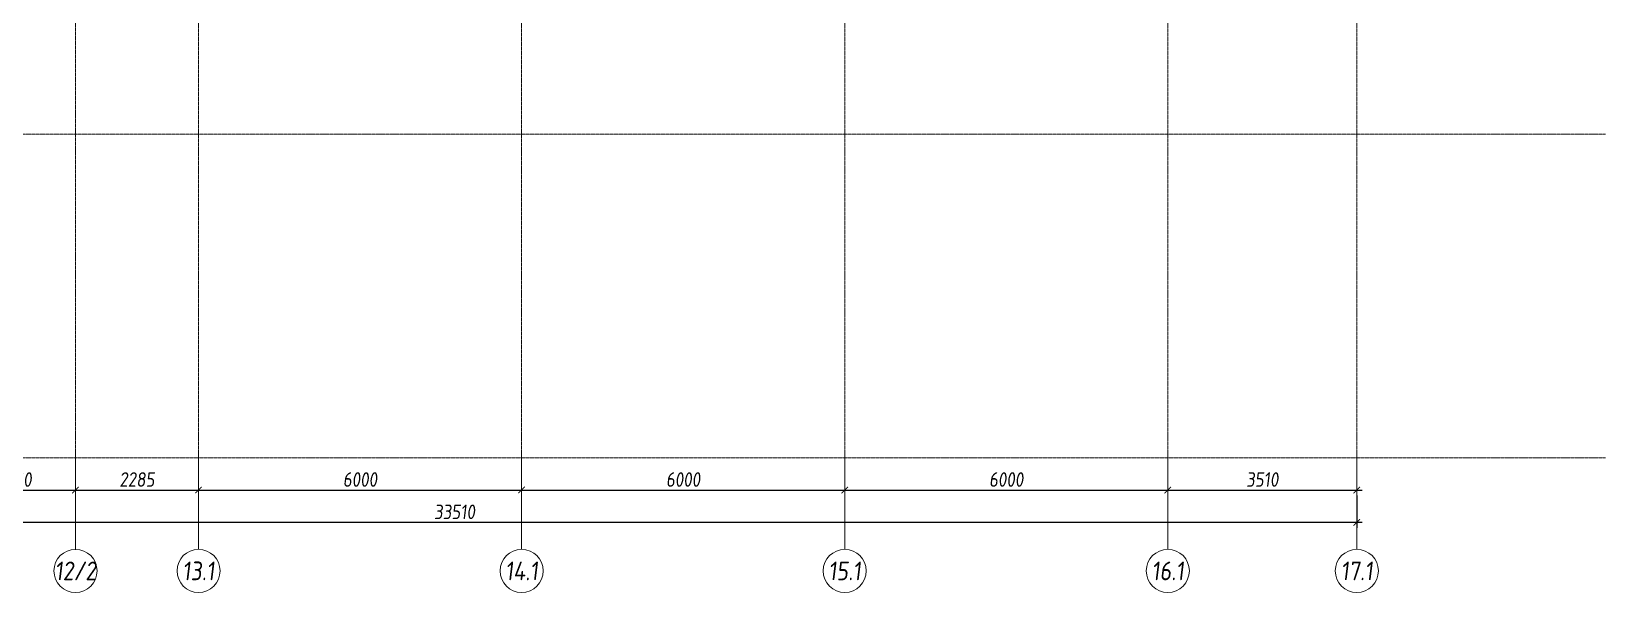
# Model space of a CAD drawing. Header units: millimetres. Extents: x -233751 to 529254, y -907864 to 285890.
# Drawn here: x 500023 to 529254, y -95899 to -85495 of the extents above; entities that cross this region are included whole.
import ezdxf
from ezdxf.enums import TextEntityAlignment as Align

# ---------------------------------------------------------------- set-up
doc = ezdxf.new("R2010")
doc.units = ezdxf.units.MM
doc.linetypes.add('осевая', pattern=[2, 1.25, -0.25, 0.25, -0.25])
doc.layers.get('0').update_dxf_attribs({"lineweight": 30})
doc.layers.get('Defpoints').update_dxf_attribs({"lineweight": 0})
doc.layers.add('КР_Оси', color=7, linetype='Continuous', lineweight=5)
doc.styles.add('ISOCPEUR', font='isocpeur.ttf', dxfattribs={"width": 0.85, "oblique": 7})
doc.dimstyles.new('R_100', dxfattribs={"dimtxt": 270, "dimasz": 120, "dimexe": 100, "dimexo": 100, "dimgap": 60, "dimtad": 1, "dimdec": 0, "dimrnd": 5, "dimzin": 0, "dimdsep": 46, "dimtxsty": 'ISOCPEUR', "dimblk": 'ARCHTICK', "dimcen": 0, "dimdle": 100, "dimclrd": 256, "dimclre": 256, "dimclrt": 256, "dimadec": 0, "dimazin": 0, "dimtfac": 2, "dimtdec": 0, "dimtmove": 0, "dimatfit": 3, "dimfxl": 1, "dimtvp": 3, "dimtfill": 1, "dimtolj": 1, "dimtzin": 0, "dimarcsym": 0})

# ---------------------------------------------------------------- blocks, each defined once
blk = doc.blocks.new('*U1977')
at = {"color": 0, "linetype": 'ByBlock', "lineweight": -2, "ltscale": 10}
blk.add_line((0, 0), (-71487, 0), dxfattribs=at)
blk = doc.blocks.new('*U1978')
at = {"color": 0, "linetype": 'ByBlock', "lineweight": -2, "ltscale": 10}
blk.add_line((0, 0), (-71487, 0), dxfattribs=at)
blk = doc.blocks.new('*U1997')
at = {"color": 0, "linetype": 'ByBlock', "lineweight": -2, "ltscale": 10}
blk.add_line((0, 0), (0, -27761.01608), dxfattribs=at)
at = {"color": 0, "linetype": 'Continuous', "lineweight": -2}
for p, q in [((0, -27761.01608), (0, -28961.01608)), ((0, -28961.01608), (0, -29461.01608))]:
    blk.add_line(p, q, dxfattribs=at)
blk.add_circle((0, -29861.01608), 400, dxfattribs=at)
at = {"color": 0, "linetype": 'Continuous', "lineweight": -2, "style": 'ISOCPEUR', "oblique": 7, "width": 0.856383}
blk.add_text('12/2', height=347.391153, dxfattribs=at).set_placement((0, -29861.01608), align=Align.MIDDLE_CENTER)
blk = doc.blocks.new('*U1998')
at = {"color": 0, "linetype": 'ByBlock', "lineweight": -2, "ltscale": 10}
blk.add_line((0, 0), (0, -27762), dxfattribs=at)
at = {"color": 0, "linetype": 'Continuous', "lineweight": -2}
for p, q in [((0, -27762), (0, -28962)), ((0, -28962), (0, -29462))]:
    blk.add_line(p, q, dxfattribs=at)
blk.add_circle((0, -29862), 400, dxfattribs=at)
at = {"color": 0, "linetype": 'Continuous', "lineweight": -2, "style": 'ISOCPEUR', "oblique": 7, "width": 0.856383}
blk.add_text('13.1', height=347.4, dxfattribs=at).set_placement((0, -29862), align=Align.MIDDLE_CENTER)
blk = doc.blocks.new('*U1999')
at = {"color": 0, "linetype": 'ByBlock', "lineweight": -2, "ltscale": 10}
blk.add_line((0, 0), (0, -27762), dxfattribs=at)
at = {"color": 0, "linetype": 'Continuous', "lineweight": -2}
for p, q in [((0, -27762), (0, -28962)), ((0, -28962), (0, -29462))]:
    blk.add_line(p, q, dxfattribs=at)
blk.add_circle((0, -29862), 400, dxfattribs=at)
at = {"color": 0, "linetype": 'Continuous', "lineweight": -2, "style": 'ISOCPEUR', "oblique": 7, "width": 0.856383}
blk.add_text('14.1', height=347.4, dxfattribs=at).set_placement((0, -29862), align=Align.MIDDLE_CENTER)
blk = doc.blocks.new('*U2000')
at = {"color": 0, "linetype": 'ByBlock', "lineweight": -2, "ltscale": 10}
blk.add_line((0, 0), (0, -27762), dxfattribs=at)
at = {"color": 0, "linetype": 'Continuous', "lineweight": -2}
for p, q in [((0, -27762), (0, -28962)), ((0, -28962), (0, -29462))]:
    blk.add_line(p, q, dxfattribs=at)
blk.add_circle((0, -29862), 400, dxfattribs=at)
at = {"color": 0, "linetype": 'Continuous', "lineweight": -2, "style": 'ISOCPEUR', "oblique": 7, "width": 0.856383}
blk.add_text('15.1', height=347.4, dxfattribs=at).set_placement((0, -29862), align=Align.MIDDLE_CENTER)
blk = doc.blocks.new('*U2001')
at = {"color": 0, "linetype": 'ByBlock', "lineweight": -2, "ltscale": 10}
blk.add_line((0, 0), (0, -27762), dxfattribs=at)
at = {"color": 0, "linetype": 'Continuous', "lineweight": -2}
for p, q in [((0, -27762), (0, -28962)), ((0, -28962), (0, -29462))]:
    blk.add_line(p, q, dxfattribs=at)
blk.add_circle((0, -29862), 400, dxfattribs=at)
at = {"color": 0, "linetype": 'Continuous', "lineweight": -2, "style": 'ISOCPEUR', "oblique": 7, "width": 0.856383}
blk.add_text('16.1', height=347.4, dxfattribs=at).set_placement((0, -29862), align=Align.MIDDLE_CENTER)
blk = doc.blocks.new('*U2002')
at = {"color": 0, "linetype": 'ByBlock', "lineweight": -2, "ltscale": 10}
blk.add_line((0, 0), (0, -27762), dxfattribs=at)
at = {"color": 0, "linetype": 'Continuous', "lineweight": -2}
for p, q in [((0, -27762), (0, -28962)), ((0, -28962), (0, -29462))]:
    blk.add_line(p, q, dxfattribs=at)
blk.add_circle((0, -29862), 400, dxfattribs=at)
at = {"color": 0, "linetype": 'Continuous', "lineweight": -2, "style": 'ISOCPEUR', "oblique": 7, "width": 0.856383}
blk.add_text('17.1', height=347.4, dxfattribs=at).set_placement((0, -29862), align=Align.MIDDLE_CENTER)
blk = doc.blocks.new('_ArchTick')
at = {"color": 0, "linetype": 'ByBlock', "const_width": 0.15}
blk.add_lwpolyline([(-0.5, -0.5), (0.5, 0.5)], dxfattribs=at)
blk = doc.blocks.new('*D488')
at = {"layer": 'Defpoints', "color": 0, "transparency": 16777216}
for p in [(498630, -93999), (500840, -93999), (500840, -93999)]:
    blk.add_point(p, dxfattribs=at)
at = {"layer": 'КР_Оси', "lineweight": -2, "transparency": 16777216}
blk.add_line((498530, -93999), (500940, -93999), dxfattribs=at)
at = {"layer": 'КР_Оси', "lineweight": -2, "transparency": 16777216, "xscale": 120, "yscale": 120, "zscale": 120, "rotation": 180}
blk.add_blockref('_ArchTick', (498630, -93999), dxfattribs=at)
at = {"layer": 'КР_Оси', "lineweight": -2, "transparency": 16777216, "xscale": 120, "yscale": 120, "zscale": 120}
blk.add_blockref('_ArchTick', (500840, -93999), dxfattribs=at)
at = {"layer": 'КР_Оси', "transparency": 16777216, "insert": (499735, -93804), "char_height": 270, "attachment_point": 5, "style": 'ISOCPEUR', "bg_fill": 3, "box_fill_scale": 1.1, "bg_fill_color": 256, "bg_fill_true_color": 13158600, "bg_fill_transparency": 0}
blk.add_mtext('\\A1;2210', dxfattribs=at)
blk = doc.blocks.new('*D489')
at = {"layer": 'Defpoints', "color": 0, "transparency": 16777216}
for p in [(500840, -93999), (503125, -93999), (503125, -93999)]:
    blk.add_point(p, dxfattribs=at)
at = {"layer": 'КР_Оси', "lineweight": -2, "transparency": 16777216}
blk.add_line((500740, -93999), (503225, -93999), dxfattribs=at)
at = {"layer": 'КР_Оси', "lineweight": -2, "transparency": 16777216, "xscale": 120, "yscale": 120, "zscale": 120, "rotation": 180}
blk.add_blockref('_ArchTick', (500840, -93999), dxfattribs=at)
at = {"layer": 'КР_Оси', "lineweight": -2, "transparency": 16777216, "xscale": 120, "yscale": 120, "zscale": 120}
blk.add_blockref('_ArchTick', (503125, -93999), dxfattribs=at)
at = {"layer": 'КР_Оси', "transparency": 16777216, "insert": (501983, -93804), "char_height": 270, "attachment_point": 5, "style": 'ISOCPEUR', "bg_fill": 3, "box_fill_scale": 1.1, "bg_fill_color": 256, "bg_fill_true_color": 13158600, "bg_fill_transparency": 0}
blk.add_mtext('\\A1;2285', dxfattribs=at)
blk = doc.blocks.new('*D490')
at = {"layer": 'Defpoints', "color": 0, "transparency": 16777216}
for p in [(503125, -93999), (509125, -93999), (509125, -93999)]:
    blk.add_point(p, dxfattribs=at)
at = {"layer": 'КР_Оси', "lineweight": -2, "transparency": 16777216}
blk.add_line((503025, -93999), (509225, -93999), dxfattribs=at)
at = {"layer": 'КР_Оси', "lineweight": -2, "transparency": 16777216, "xscale": 120, "yscale": 120, "zscale": 120, "rotation": 180}
blk.add_blockref('_ArchTick', (503125, -93999), dxfattribs=at)
at = {"layer": 'КР_Оси', "lineweight": -2, "transparency": 16777216, "xscale": 120, "yscale": 120, "zscale": 120}
blk.add_blockref('_ArchTick', (509125, -93999), dxfattribs=at)
at = {"layer": 'КР_Оси', "transparency": 16777216, "insert": (506125, -93804), "char_height": 270, "attachment_point": 5, "style": 'ISOCPEUR', "bg_fill": 3, "box_fill_scale": 1.1, "bg_fill_color": 256, "bg_fill_true_color": 13158600, "bg_fill_transparency": 0}
blk.add_mtext('\\A1;6000', dxfattribs=at)
blk = doc.blocks.new('*D491')
at = {"layer": 'Defpoints', "color": 0, "transparency": 16777216}
for p in [(509125, -93999), (515125, -93999), (515125, -93999)]:
    blk.add_point(p, dxfattribs=at)
at = {"layer": 'КР_Оси', "lineweight": -2, "transparency": 16777216}
blk.add_line((509025, -93999), (515225, -93999), dxfattribs=at)
at = {"layer": 'КР_Оси', "lineweight": -2, "transparency": 16777216, "xscale": 120, "yscale": 120, "zscale": 120, "rotation": 180}
blk.add_blockref('_ArchTick', (509125, -93999), dxfattribs=at)
at = {"layer": 'КР_Оси', "lineweight": -2, "transparency": 16777216, "xscale": 120, "yscale": 120, "zscale": 120}
blk.add_blockref('_ArchTick', (515125, -93999), dxfattribs=at)
at = {"layer": 'КР_Оси', "transparency": 16777216, "insert": (512125, -93804), "char_height": 270, "attachment_point": 5, "style": 'ISOCPEUR', "bg_fill": 3, "box_fill_scale": 1.1, "bg_fill_color": 256, "bg_fill_true_color": 13158600, "bg_fill_transparency": 0}
blk.add_mtext('\\A1;6000', dxfattribs=at)
blk = doc.blocks.new('*D492')
at = {"layer": 'Defpoints', "color": 0, "transparency": 16777216}
for p in [(515125, -93999), (521125, -93999), (521125, -93999)]:
    blk.add_point(p, dxfattribs=at)
at = {"layer": 'КР_Оси', "lineweight": -2, "transparency": 16777216}
blk.add_line((515025, -93999), (521225, -93999), dxfattribs=at)
at = {"layer": 'КР_Оси', "lineweight": -2, "transparency": 16777216, "xscale": 120, "yscale": 120, "zscale": 120, "rotation": 180}
blk.add_blockref('_ArchTick', (515125, -93999), dxfattribs=at)
at = {"layer": 'КР_Оси', "lineweight": -2, "transparency": 16777216, "xscale": 120, "yscale": 120, "zscale": 120}
blk.add_blockref('_ArchTick', (521125, -93999), dxfattribs=at)
at = {"layer": 'КР_Оси', "transparency": 16777216, "insert": (518125, -93804), "char_height": 270, "attachment_point": 5, "style": 'ISOCPEUR', "bg_fill": 3, "box_fill_scale": 1.1, "bg_fill_color": 256, "bg_fill_true_color": 13158600, "bg_fill_transparency": 0}
blk.add_mtext('\\A1;6000', dxfattribs=at)
blk = doc.blocks.new('*D493')
at = {"layer": 'Defpoints', "color": 0, "transparency": 16777216}
for p in [(521125, -93999), (524635, -93999), (524635, -93999)]:
    blk.add_point(p, dxfattribs=at)
at = {"layer": 'КР_Оси', "lineweight": -2, "transparency": 16777216}
blk.add_line((521025, -93999), (524735, -93999), dxfattribs=at)
at = {"layer": 'КР_Оси', "lineweight": -2, "transparency": 16777216, "xscale": 120, "yscale": 120, "zscale": 120, "rotation": 180}
blk.add_blockref('_ArchTick', (521125, -93999), dxfattribs=at)
at = {"layer": 'КР_Оси', "lineweight": -2, "transparency": 16777216, "xscale": 120, "yscale": 120, "zscale": 120}
blk.add_blockref('_ArchTick', (524635, -93999), dxfattribs=at)
at = {"layer": 'КР_Оси', "transparency": 16777216, "insert": (522880, -93804), "char_height": 270, "attachment_point": 5, "style": 'ISOCPEUR', "bg_fill": 3, "box_fill_scale": 1.1, "bg_fill_color": 256, "bg_fill_true_color": 13158600, "bg_fill_transparency": 0}
blk.add_mtext('\\A1;3510', dxfattribs=at)
blk = doc.blocks.new('*D494')
at = {"layer": 'Defpoints', "color": 0, "transparency": 16777216}
for p in [(491125, -93999), (524635, -93999), (491125, -94599)]:
    blk.add_point(p, dxfattribs=at)
at = {"layer": 'КР_Оси', "lineweight": -2, "transparency": 16777216}
for p, q in [((491125, -94099), (491125, -94699)), ((524635, -94099), (524635, -94699)), ((524735, -94599), (491025, -94599))]:
    blk.add_line(p, q, dxfattribs=at)
at = {"layer": 'КР_Оси', "lineweight": -2, "transparency": 16777216, "xscale": 120, "yscale": 120, "zscale": 120, "rotation": 180}
blk.add_blockref('_ArchTick', (491125, -94599), dxfattribs=at)
at = {"layer": 'КР_Оси', "lineweight": -2, "transparency": 16777216, "xscale": 120, "yscale": 120, "zscale": 120}
blk.add_blockref('_ArchTick', (524635, -94599), dxfattribs=at)
at = {"layer": 'КР_Оси', "transparency": 16777216, "insert": (507880, -94404), "char_height": 270, "attachment_point": 5, "style": 'ISOCPEUR', "bg_fill": 3, "box_fill_scale": 1.1, "bg_fill_color": 256, "bg_fill_true_color": 13158600, "bg_fill_transparency": 0}
blk.add_mtext('\\A1;33510', dxfattribs=at)

msp = doc.modelspace()

# ---------------------------------------------------------------- block references
at = {"layer": 'КР_Оси', "linetype": 'осевая'}
for name, p in [('*U1997', (500840.4, -65638.3)), ('*U1998', (503125.4, -65636.9)), ('*U1999', (509125.4, -65636.9)), ('*U2000', (515125.4, -65636.9)), ('*U2001', (521125.4, -65636.9)), ('*U2002', (524635.4, -65636.9)), ('*U1978', (529253.8, -87399.3)), ('*U1977', (529253.8, -93399.3))]:
    msp.add_blockref(name, p, dxfattribs=at)

# ---------------------------------------------------------------- next in the draw order: dimensions: what is measured, and where the dimension line sits
at = {"layer": 'КР_Оси'}
dim = msp.add_linear_dim(base=(500840.4, -93999.3), p1=(498630.4, -93999.3), p2=(500840.4, -93999.3), dimstyle='R_100', override={"dimpost": '\\X', "dimtmove": 1}, dxfattribs=at)
dim.commit()
dim.dimension.update_dxf_attribs({"geometry": '*D488', "text_midpoint": (499735.4, -93804.3)})

# ---------------------------------------------------------------- next in the draw order: dimensions: what is measured, and where the dimension line sits
dim = msp.add_linear_dim(base=(503125.4, -93999.3), p1=(500840.4, -93999.3), p2=(503125.4, -93999.3), dimstyle='R_100', override={"dimpost": '\\X', "dimtmove": 1}, dxfattribs=at)
dim.commit()
dim.dimension.update_dxf_attribs({"geometry": '*D489', "text_midpoint": (501982.9, -93804.3)})

# ---------------------------------------------------------------- next in the draw order: dimensions: what is measured, and where the dimension line sits
dim = msp.add_linear_dim(base=(509125.4, -93999.3), p1=(503125.4, -93999.3), p2=(509125.4, -93999.3), dimstyle='R_100', override={"dimpost": '\\X', "dimtmove": 1}, dxfattribs=at)
dim.commit()
dim.dimension.update_dxf_attribs({"geometry": '*D490', "text_midpoint": (506125.4, -93804.3)})

# ---------------------------------------------------------------- next in the draw order: dimensions: what is measured, and where the dimension line sits
dim = msp.add_linear_dim(base=(515125.4, -93999.3), p1=(509125.4, -93999.3), p2=(515125.4, -93999.3), dimstyle='R_100', override={"dimpost": '\\X', "dimtmove": 1}, dxfattribs=at)
dim.commit()
dim.dimension.update_dxf_attribs({"geometry": '*D491', "text_midpoint": (512125.4, -93804.3)})

# ---------------------------------------------------------------- next in the draw order: dimensions: what is measured, and where the dimension line sits
dim = msp.add_linear_dim(base=(521125.4, -93999.3), p1=(515125.4, -93999.3), p2=(521125.4, -93999.3), dimstyle='R_100', override={"dimpost": '\\X', "dimtmove": 1}, dxfattribs=at)
dim.commit()
dim.dimension.update_dxf_attribs({"geometry": '*D492', "text_midpoint": (518125.4, -93804.3)})

# ---------------------------------------------------------------- next in the draw order: dimensions: what is measured, and where the dimension line sits
dim = msp.add_linear_dim(base=(524635.4, -93999.3), p1=(521125.4, -93999.3), p2=(524635.4, -93999.3), dimstyle='R_100', override={"dimpost": '\\X', "dimtmove": 1}, dxfattribs=at)
dim.commit()
dim.dimension.update_dxf_attribs({"geometry": '*D493', "text_midpoint": (522880.4, -93804.3)})

# ---------------------------------------------------------------- next in the draw order: dimensions: what is measured, and where the dimension line sits
dim = msp.add_linear_dim(base=(491125.4, -94599.3), p1=(524635.4, -93999.3), p2=(491125.4, -93999.3), dimstyle='R_100', override={"dimpost": '\\X'}, dxfattribs=at)
dim.commit()
dim.dimension.update_dxf_attribs({"geometry": '*D494', "text_midpoint": (507880.4, -94404.3)})

doc.saveas('drawing.dxf')
